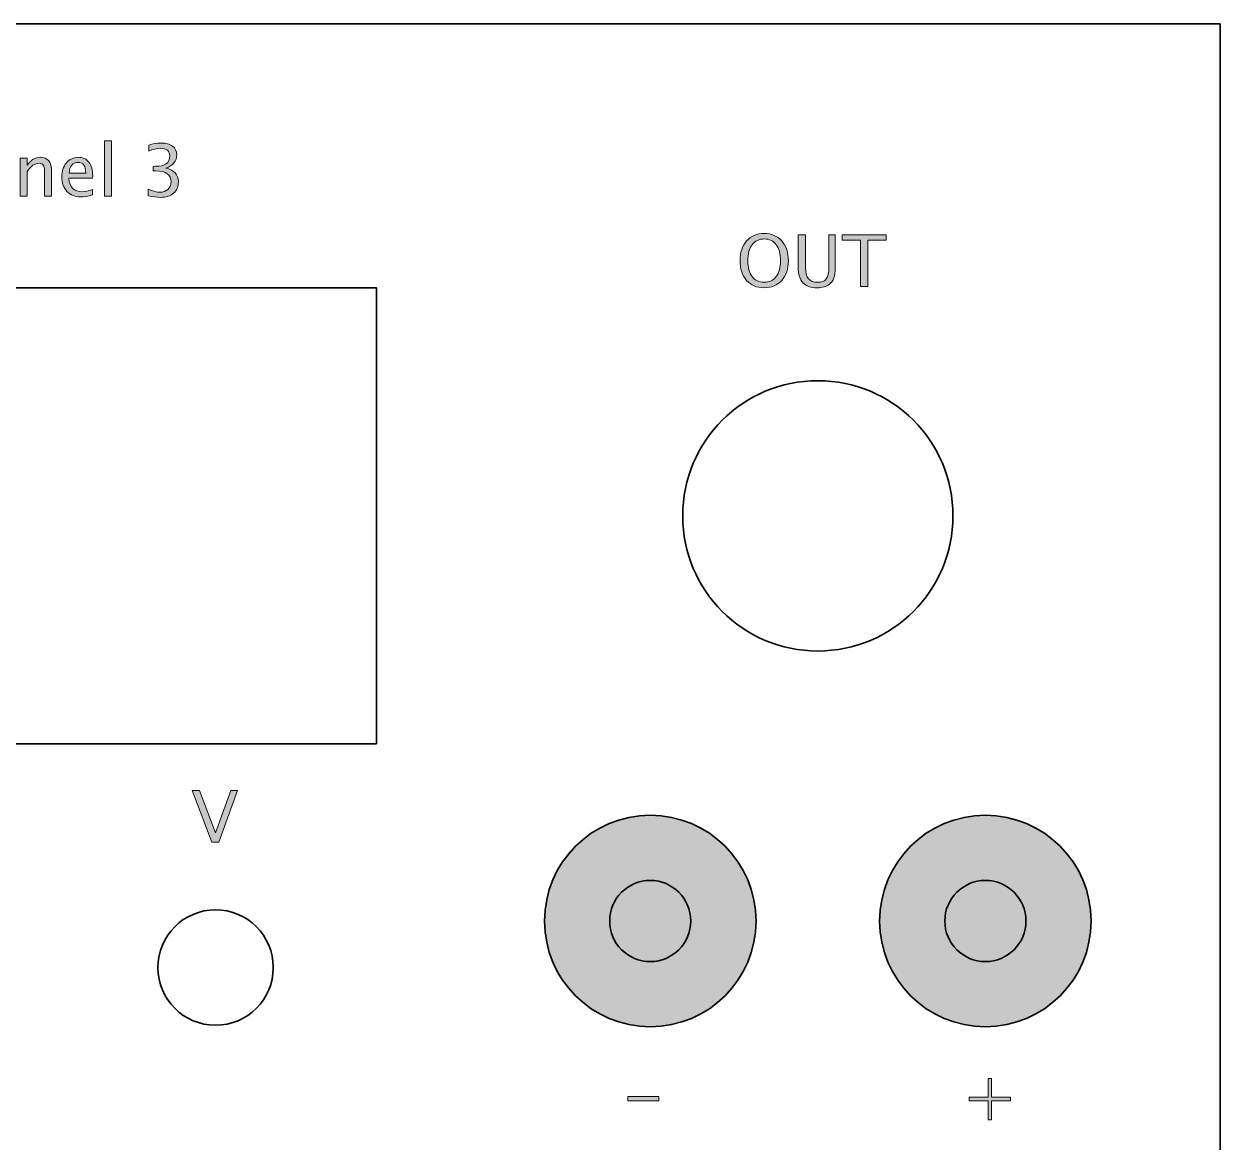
# Model space of a CAD drawing. Header units: inches. Extents: x 4 to 816, y 71 to 806.
# Drawn here: x 338.8 to 406.6, y 651.7 to 715.2 of the extents above; entities that cross this region are included whole.
import ezdxf

# ---------------------------------------------------------------- set-up
doc = ezdxf.new("R2010")
doc.units = ezdxf.units.IN
doc.header["$MEASUREMENT"] = 0
doc.layers.add('Layer 1', color=7, linetype='Continuous')

# ---------------------------------------------------------------- blocks, each defined once
blk = doc.blocks.new('block 9')
at = {"layer": 'Layer 1', "color": 240, "lineweight": 35, "true_color": 0xed1c24}
blk.add_lwpolyline([(23.165, 715.165), (406.63, 715.165), (406.63, 588.621), (23.165, 588.621)], dxfattribs=at)
blk = doc.blocks.new('block 350')
at = {"layer": 'Layer 1', "color": 240, "lineweight": 35, "true_color": 0xed1c24}
blk.add_lwpolyline([(358.76, 674.313), (315.18, 674.313), (315.18, 700.197), (358.76, 700.197), (358.76, 674.313)], dxfattribs=at)
blk = doc.blocks.new('block 352')
at = {"layer": 'Layer 1', "color": 240, "lineweight": 35, "true_color": 0xed1c24}
blk.add_open_spline([(352.903, 661.629), (352.903, 659.821), (351.437, 658.355), (349.629, 658.355), (347.821, 658.355), (346.355, 659.821), (346.355, 661.629), (346.355, 663.437), (347.821, 664.903), (349.629, 664.903), (351.437, 664.903), (352.903, 663.437), (352.903, 661.629)], degree=3, knots=[0, 0, 0, 0, 1, 1, 1, 2, 2, 2, 3, 3, 3, 4, 4, 4, 4], dxfattribs=at)
blk = doc.blocks.new('block 353')
at = {"layer": 'Layer 1', "color": 240, "lineweight": 35, "true_color": 0xed1c24}
blk.add_open_spline([(391.474, 687.255), (391.474, 683.019), (388.04, 679.586), (383.804, 679.586), (379.569, 679.586), (376.135, 683.019), (376.135, 687.255), (376.135, 691.491), (379.569, 694.924), (383.804, 694.924), (388.04, 694.924), (391.474, 691.491), (391.474, 687.255)], degree=3, knots=[0, 0, 0, 0, 1, 1, 1, 2, 2, 2, 3, 3, 3, 4, 4, 4, 4], dxfattribs=at)
blk = doc.blocks.new('block 355')
at = {"layer": 'Layer 1', "true_color": 0x231f20}
h = blk.add_hatch(color=250, dxfattribs=at)
h.dxf.hatch_style = 2
edge = h.paths.add_edge_path()
edge.add_spline(control_points=[(330.656, 705.547), (330.366, 705.398), (330.05, 705.323), (329.708, 705.323), (329.253, 705.323), (328.901, 705.457), (328.652, 705.724), (328.404, 705.991), (328.28, 706.37), (328.28, 706.861), (328.28, 707.351), (328.406, 707.731), (328.659, 708), (328.912, 708.269), (329.269, 708.403), (329.73, 708.403), (329.992, 708.403), (330.299, 708.36), (330.652, 708.274), (330.652, 708.274), (330.652, 707.884), (330.652, 707.884), (330.25, 708.022), (329.94, 708.092), (329.722, 708.092), (329.404, 708.092), (329.158, 707.984), (328.983, 707.769), (328.809, 707.553), (328.722, 707.25), (328.722, 706.857), (328.722, 706.482), (328.815, 706.187), (329.001, 705.971), (329.187, 705.756), (329.442, 705.649), (329.766, 705.649), (330.042, 705.649), (330.338, 705.734), (330.656, 705.904), (330.656, 705.904), (330.656, 705.547), (330.656, 705.547)], knot_values=[0, 0, 0, 0, 1, 1, 1, 2, 2, 2, 3, 3, 3, 4, 4, 4, 5, 5, 5, 6, 6, 6, 7, 7, 7, 8, 8, 8, 9, 9, 9, 10, 10, 10, 11, 11, 11, 12, 12, 12, 13, 13, 13, 14, 14, 14, 14], degree=3, periodic=1)
h = blk.add_hatch(color=250, dxfattribs=at)
h.dxf.hatch_style = 2
edge = h.paths.add_edge_path()
edge.add_spline(control_points=[(331.272, 705.397), (331.272, 705.397), (331.272, 708.526), (331.272, 708.526), (331.272, 708.526), (331.662, 708.526), (331.662, 708.526), (331.662, 708.526), (331.662, 707.144), (331.662, 707.144), (331.868, 707.446), (332.121, 707.596), (332.419, 707.596), (332.607, 707.596), (332.756, 707.537), (332.866, 707.419), (332.976, 707.301), (333.032, 707.142), (333.032, 706.943), (333.032, 706.943), (333.032, 705.397), (333.032, 705.397), (333.032, 705.397), (332.641, 705.397), (332.641, 705.397), (332.641, 705.397), (332.641, 706.815), (332.641, 706.815), (332.641, 706.975), (332.618, 707.089), (332.571, 707.158), (332.524, 707.225), (332.446, 707.259), (332.338, 707.259), (332.099, 707.259), (331.874, 707.103), (331.662, 706.79), (331.662, 706.79), (331.662, 705.397), (331.662, 705.397), (331.662, 705.397), (331.272, 705.397), (331.272, 705.397)], knot_values=[0, 0, 0, 0, 1, 1, 1, 2, 2, 2, 3, 3, 3, 4, 4, 4, 5, 5, 5, 6, 6, 6, 7, 7, 7, 8, 8, 8, 9, 9, 9, 10, 10, 10, 11, 11, 11, 12, 12, 12, 13, 13, 13, 14, 14, 14, 14], degree=3, periodic=1)
h = blk.add_hatch(color=250, dxfattribs=at)
h.dxf.hatch_style = 2
h.paths.add_polyline_path([(343.33, 705.397), (343.33, 708.526), (343.72, 708.526), (343.72, 705.397)])
h = blk.add_hatch(color=250, dxfattribs=at)
h.dxf.hatch_style = 2
edge = h.paths.add_edge_path()
edge.add_spline(control_points=[(345.809, 705.418), (345.809, 705.418), (345.809, 705.785), (345.809, 705.785), (346.088, 705.673), (346.308, 705.617), (346.468, 705.617), (346.657, 705.617), (346.81, 705.671), (346.927, 705.779), (347.044, 705.888), (347.103, 706.03), (347.103, 706.204), (347.103, 706.617), (346.814, 706.823), (346.235, 706.823), (346.235, 706.823), (346.081, 706.823), (346.081, 706.823), (346.081, 706.823), (346.081, 707.085), (346.081, 707.085), (346.081, 707.085), (346.217, 707.087), (346.217, 707.087), (346.76, 707.087), (347.032, 707.278), (347.032, 707.66), (347.032, 707.96), (346.852, 708.109), (346.492, 708.109), (346.299, 708.109), (346.084, 708.054), (345.849, 707.943), (345.849, 707.943), (345.849, 708.286), (345.849, 708.286), (346.08, 708.364), (346.302, 708.403), (346.516, 708.403), (346.808, 708.403), (347.032, 708.345), (347.188, 708.229), (347.344, 708.113), (347.422, 707.944), (347.422, 707.724), (347.422, 707.379), (347.218, 707.133), (346.81, 706.987), (347.283, 706.877), (347.519, 706.618), (347.519, 706.209), (347.519, 705.933), (347.428, 705.716), (347.246, 705.559), (347.063, 705.402), (346.813, 705.323), (346.495, 705.323), (346.314, 705.323), (346.085, 705.355), (345.809, 705.418)], knot_values=[0, 0, 0, 0, 1, 1, 1, 2, 2, 2, 3, 3, 3, 4, 4, 4, 5, 5, 5, 6, 6, 6, 7, 7, 7, 8, 8, 8, 9, 9, 9, 10, 10, 10, 11, 11, 11, 12, 12, 12, 13, 13, 13, 14, 14, 14, 15, 15, 15, 16, 16, 16, 17, 17, 17, 18, 18, 18, 19, 19, 19, 20, 20, 20, 20], degree=3, periodic=1)
h = blk.add_hatch(color=250, dxfattribs=at)
h.dxf.hatch_style = 2
edge = h.paths.add_edge_path()
edge.add_spline(control_points=[(334.9, 705.67), (334.666, 705.455), (334.441, 705.347), (334.225, 705.347), (334.046, 705.347), (333.898, 705.403), (333.781, 705.515), (333.663, 705.626), (333.604, 705.767), (333.604, 705.938), (333.604, 706.173), (333.703, 706.353), (333.901, 706.48), (334.098, 706.606), (334.382, 706.669), (334.752, 706.669), (334.752, 706.669), (334.843, 706.669), (334.843, 706.669), (334.843, 706.669), (334.843, 706.928), (334.843, 706.928), (334.843, 707.178), (334.713, 707.303), (334.452, 707.303), (334.25, 707.303), (334.03, 707.24), (333.79, 707.113), (333.79, 707.113), (333.79, 707.436), (333.79, 707.436), (334.053, 707.543), (334.301, 707.596), (334.534, 707.596), (334.773, 707.596), (334.949, 707.542), (335.063, 707.433), (335.176, 707.324), (335.233, 707.156), (335.233, 706.928), (335.233, 706.928), (335.233, 705.953), (335.233, 705.953), (335.233, 705.73), (335.302, 705.619), (335.439, 705.619), (335.456, 705.619), (335.482, 705.621), (335.515, 705.627), (335.515, 705.627), (335.542, 705.411), (335.542, 705.411), (335.454, 705.368), (335.356, 705.347), (335.249, 705.347), (335.067, 705.347), (334.95, 705.455), (334.9, 705.67)], knot_values=[0, 0, 0, 0, 1, 1, 1, 2, 2, 2, 3, 3, 3, 4, 4, 4, 5, 5, 5, 6, 6, 6, 7, 7, 7, 8, 8, 8, 9, 9, 9, 10, 10, 10, 11, 11, 11, 12, 12, 12, 13, 13, 13, 14, 14, 14, 15, 15, 15, 16, 16, 16, 17, 17, 17, 18, 18, 18, 19, 19, 19, 19], degree=3, periodic=1)
edge = h.paths.add_edge_path()
edge.add_spline(control_points=[(334.843, 705.882), (334.843, 705.882), (334.843, 706.439), (334.843, 706.439), (334.843, 706.439), (334.718, 706.443), (334.718, 706.443), (334.501, 706.443), (334.327, 706.403), (334.194, 706.322), (334.061, 706.241), (333.995, 706.135), (333.995, 706.001), (333.995, 705.907), (334.028, 705.828), (334.094, 705.763), (334.16, 705.699), (334.24, 705.666), (334.335, 705.666), (334.498, 705.666), (334.667, 705.738), (334.843, 705.882)], knot_values=[0, 0, 0, 0, 1, 1, 1, 2, 2, 2, 3, 3, 3, 4, 4, 4, 5, 5, 5, 6, 6, 6, 7, 7, 7, 7], degree=3, periodic=1)
h = blk.add_hatch(color=250, dxfattribs=at)
h.dxf.hatch_style = 2
edge = h.paths.add_edge_path()
edge.add_spline(control_points=[(336.032, 705.397), (336.032, 705.397), (336.032, 707.549), (336.032, 707.549), (336.032, 707.549), (336.422, 707.549), (336.422, 707.549), (336.422, 707.549), (336.422, 707.144), (336.422, 707.144), (336.628, 707.446), (336.881, 707.596), (337.179, 707.596), (337.367, 707.596), (337.516, 707.537), (337.626, 707.419), (337.736, 707.301), (337.791, 707.142), (337.791, 706.943), (337.791, 706.943), (337.791, 705.397), (337.791, 705.397), (337.791, 705.397), (337.401, 705.397), (337.401, 705.397), (337.401, 705.397), (337.401, 706.815), (337.401, 706.815), (337.401, 706.975), (337.378, 707.089), (337.331, 707.158), (337.284, 707.225), (337.206, 707.259), (337.098, 707.259), (336.859, 707.259), (336.634, 707.103), (336.422, 706.79), (336.422, 706.79), (336.422, 705.397), (336.422, 705.397), (336.422, 705.397), (336.032, 705.397), (336.032, 705.397)], knot_values=[0, 0, 0, 0, 1, 1, 1, 2, 2, 2, 3, 3, 3, 4, 4, 4, 5, 5, 5, 6, 6, 6, 7, 7, 7, 8, 8, 8, 9, 9, 9, 10, 10, 10, 11, 11, 11, 12, 12, 12, 13, 13, 13, 14, 14, 14, 14], degree=3, periodic=1)
h = blk.add_hatch(color=250, dxfattribs=at)
h.dxf.hatch_style = 2
edge = h.paths.add_edge_path()
edge.add_spline(control_points=[(338.55, 705.397), (338.55, 705.397), (338.55, 707.549), (338.55, 707.549), (338.55, 707.549), (338.941, 707.549), (338.941, 707.549), (338.941, 707.549), (338.941, 707.144), (338.941, 707.144), (339.147, 707.446), (339.399, 707.596), (339.698, 707.596), (339.885, 707.596), (340.034, 707.537), (340.144, 707.419), (340.255, 707.301), (340.31, 707.142), (340.31, 706.943), (340.31, 706.943), (340.31, 705.397), (340.31, 705.397), (340.31, 705.397), (339.92, 705.397), (339.92, 705.397), (339.92, 705.397), (339.92, 706.815), (339.92, 706.815), (339.92, 706.975), (339.896, 707.089), (339.849, 707.158), (339.802, 707.225), (339.725, 707.259), (339.616, 707.259), (339.377, 707.259), (339.152, 707.103), (338.941, 706.79), (338.941, 706.79), (338.941, 705.397), (338.941, 705.397), (338.941, 705.397), (338.55, 705.397), (338.55, 705.397)], knot_values=[0, 0, 0, 0, 1, 1, 1, 2, 2, 2, 3, 3, 3, 4, 4, 4, 5, 5, 5, 6, 6, 6, 7, 7, 7, 8, 8, 8, 9, 9, 9, 10, 10, 10, 11, 11, 11, 12, 12, 12, 13, 13, 13, 14, 14, 14, 14], degree=3, periodic=1)
h = blk.add_hatch(color=250, dxfattribs=at)
h.dxf.hatch_style = 2
edge = h.paths.add_edge_path()
edge.add_spline(control_points=[(342.646, 705.466), (342.385, 705.387), (342.161, 705.347), (341.975, 705.347), (341.656, 705.347), (341.397, 705.453), (341.198, 705.663), (340.998, 705.874), (340.899, 706.146), (340.899, 706.482), (340.899, 706.808), (340.987, 707.075), (341.163, 707.284), (341.34, 707.492), (341.565, 707.596), (341.84, 707.596), (342.1, 707.596), (342.301, 707.503), (342.443, 707.318), (342.585, 707.132), (342.656, 706.869), (342.656, 706.528), (342.656, 706.528), (342.654, 706.409), (342.654, 706.409), (342.654, 706.409), (341.297, 706.409), (341.297, 706.409), (341.354, 705.899), (341.604, 705.644), (342.048, 705.644), (342.21, 705.644), (342.41, 705.689), (342.646, 705.777), (342.646, 705.777), (342.646, 705.466), (342.646, 705.466)], knot_values=[0, 0, 0, 0, 1, 1, 1, 2, 2, 2, 3, 3, 3, 4, 4, 4, 5, 5, 5, 6, 6, 6, 7, 7, 7, 8, 8, 8, 9, 9, 9, 10, 10, 10, 11, 11, 11, 12, 12, 12, 12], degree=3, periodic=1)
edge = h.paths.add_edge_path()
edge.add_spline(control_points=[(341.315, 706.703), (341.315, 706.703), (342.264, 706.703), (342.264, 706.703), (342.264, 707.103), (342.115, 707.303), (341.816, 707.303), (341.516, 707.303), (341.349, 707.103), (341.315, 706.703)], knot_values=[0, 0, 0, 0, 1, 1, 1, 2, 2, 2, 3, 3, 3, 3], degree=3, periodic=1)
at = {"layer": 'Layer 1', "lineweight": 0}
blk.add_lwpolyline([(343.33, 705.397), (343.33, 708.526), (343.72, 708.526), (343.72, 705.397), (343.33, 705.397)], dxfattribs=at)
for points, knots in [([(330.656, 705.547), (330.366, 705.398), (330.05, 705.323), (329.708, 705.323), (329.253, 705.323), (328.901, 705.457), (328.652, 705.724), (328.404, 705.991), (328.28, 706.37), (328.28, 706.861), (328.28, 707.351), (328.406, 707.731), (328.659, 708), (328.912, 708.269), (329.269, 708.403), (329.73, 708.403), (329.992, 708.403), (330.299, 708.36), (330.652, 708.274), (330.652, 708.274), (330.652, 707.884), (330.652, 707.884), (330.25, 708.022), (329.94, 708.092), (329.722, 708.092), (329.404, 708.092), (329.158, 707.984), (328.983, 707.769), (328.809, 707.553), (328.722, 707.25), (328.722, 706.857), (328.722, 706.482), (328.815, 706.187), (329.001, 705.971), (329.187, 705.756), (329.442, 705.649), (329.766, 705.649), (330.042, 705.649), (330.338, 705.734), (330.656, 705.904), (330.656, 705.904), (330.656, 705.547), (330.656, 705.547)], [0, 0, 0, 0, 1, 1, 1, 2, 2, 2, 3, 3, 3, 4, 4, 4, 5, 5, 5, 6, 6, 6, 7, 7, 7, 8, 8, 8, 9, 9, 9, 10, 10, 10, 11, 11, 11, 12, 12, 12, 13, 13, 13, 14, 14, 14, 14]), ([(331.272, 705.397), (331.272, 705.397), (331.272, 708.526), (331.272, 708.526), (331.272, 708.526), (331.662, 708.526), (331.662, 708.526), (331.662, 708.526), (331.662, 707.144), (331.662, 707.144), (331.868, 707.446), (332.121, 707.596), (332.419, 707.596), (332.607, 707.596), (332.756, 707.537), (332.866, 707.419), (332.976, 707.301), (333.032, 707.142), (333.032, 706.943), (333.032, 706.943), (333.032, 705.397), (333.032, 705.397), (333.032, 705.397), (332.641, 705.397), (332.641, 705.397), (332.641, 705.397), (332.641, 706.815), (332.641, 706.815), (332.641, 706.975), (332.618, 707.089), (332.571, 707.158), (332.524, 707.225), (332.446, 707.259), (332.338, 707.259), (332.099, 707.259), (331.874, 707.103), (331.662, 706.79), (331.662, 706.79), (331.662, 705.397), (331.662, 705.397), (331.662, 705.397), (331.272, 705.397), (331.272, 705.397)], [0, 0, 0, 0, 1, 1, 1, 2, 2, 2, 3, 3, 3, 4, 4, 4, 5, 5, 5, 6, 6, 6, 7, 7, 7, 8, 8, 8, 9, 9, 9, 10, 10, 10, 11, 11, 11, 12, 12, 12, 13, 13, 13, 14, 14, 14, 14]), ([(345.809, 705.418), (345.809, 705.418), (345.809, 705.785), (345.809, 705.785), (346.088, 705.673), (346.308, 705.617), (346.468, 705.617), (346.657, 705.617), (346.81, 705.671), (346.927, 705.779), (347.044, 705.888), (347.103, 706.03), (347.103, 706.204), (347.103, 706.617), (346.814, 706.823), (346.235, 706.823), (346.235, 706.823), (346.081, 706.823), (346.081, 706.823), (346.081, 706.823), (346.081, 707.085), (346.081, 707.085), (346.081, 707.085), (346.217, 707.087), (346.217, 707.087), (346.76, 707.087), (347.032, 707.278), (347.032, 707.66), (347.032, 707.96), (346.852, 708.109), (346.492, 708.109), (346.299, 708.109), (346.084, 708.054), (345.849, 707.943), (345.849, 707.943), (345.849, 708.286), (345.849, 708.286), (346.08, 708.364), (346.302, 708.403), (346.516, 708.403), (346.808, 708.403), (347.032, 708.345), (347.188, 708.229), (347.344, 708.113), (347.422, 707.944), (347.422, 707.724), (347.422, 707.379), (347.218, 707.133), (346.81, 706.987), (347.283, 706.877), (347.519, 706.618), (347.519, 706.209), (347.519, 705.933), (347.428, 705.716), (347.246, 705.559), (347.063, 705.402), (346.813, 705.323), (346.495, 705.323), (346.314, 705.323), (346.085, 705.355), (345.809, 705.418)], [0, 0, 0, 0, 1, 1, 1, 2, 2, 2, 3, 3, 3, 4, 4, 4, 5, 5, 5, 6, 6, 6, 7, 7, 7, 8, 8, 8, 9, 9, 9, 10, 10, 10, 11, 11, 11, 12, 12, 12, 13, 13, 13, 14, 14, 14, 15, 15, 15, 16, 16, 16, 17, 17, 17, 18, 18, 18, 19, 19, 19, 20, 20, 20, 20]), ([(334.9, 705.67), (334.666, 705.455), (334.441, 705.347), (334.225, 705.347), (334.046, 705.347), (333.898, 705.403), (333.781, 705.515), (333.663, 705.626), (333.604, 705.767), (333.604, 705.938), (333.604, 706.173), (333.703, 706.353), (333.901, 706.48), (334.098, 706.606), (334.382, 706.669), (334.752, 706.669), (334.752, 706.669), (334.843, 706.669), (334.843, 706.669), (334.843, 706.669), (334.843, 706.928), (334.843, 706.928), (334.843, 707.178), (334.713, 707.303), (334.452, 707.303), (334.25, 707.303), (334.03, 707.24), (333.79, 707.113), (333.79, 707.113), (333.79, 707.436), (333.79, 707.436), (334.053, 707.543), (334.301, 707.596), (334.534, 707.596), (334.773, 707.596), (334.949, 707.542), (335.063, 707.433), (335.176, 707.324), (335.233, 707.156), (335.233, 706.928), (335.233, 706.928), (335.233, 705.953), (335.233, 705.953), (335.233, 705.73), (335.302, 705.619), (335.439, 705.619), (335.456, 705.619), (335.482, 705.621), (335.515, 705.627), (335.515, 705.627), (335.542, 705.411), (335.542, 705.411), (335.454, 705.368), (335.356, 705.347), (335.249, 705.347), (335.067, 705.347), (334.95, 705.455), (334.9, 705.67)], [0, 0, 0, 0, 1, 1, 1, 2, 2, 2, 3, 3, 3, 4, 4, 4, 5, 5, 5, 6, 6, 6, 7, 7, 7, 8, 8, 8, 9, 9, 9, 10, 10, 10, 11, 11, 11, 12, 12, 12, 13, 13, 13, 14, 14, 14, 15, 15, 15, 16, 16, 16, 17, 17, 17, 18, 18, 18, 19, 19, 19, 19]), ([(336.032, 705.397), (336.032, 705.397), (336.032, 707.549), (336.032, 707.549), (336.032, 707.549), (336.422, 707.549), (336.422, 707.549), (336.422, 707.549), (336.422, 707.144), (336.422, 707.144), (336.628, 707.446), (336.881, 707.596), (337.179, 707.596), (337.367, 707.596), (337.516, 707.537), (337.626, 707.419), (337.736, 707.301), (337.791, 707.142), (337.791, 706.943), (337.791, 706.943), (337.791, 705.397), (337.791, 705.397), (337.791, 705.397), (337.401, 705.397), (337.401, 705.397), (337.401, 705.397), (337.401, 706.815), (337.401, 706.815), (337.401, 706.975), (337.378, 707.089), (337.331, 707.158), (337.284, 707.225), (337.206, 707.259), (337.098, 707.259), (336.859, 707.259), (336.634, 707.103), (336.422, 706.79), (336.422, 706.79), (336.422, 705.397), (336.422, 705.397), (336.422, 705.397), (336.032, 705.397), (336.032, 705.397)], [0, 0, 0, 0, 1, 1, 1, 2, 2, 2, 3, 3, 3, 4, 4, 4, 5, 5, 5, 6, 6, 6, 7, 7, 7, 8, 8, 8, 9, 9, 9, 10, 10, 10, 11, 11, 11, 12, 12, 12, 13, 13, 13, 14, 14, 14, 14]), ([(338.55, 705.397), (338.55, 705.397), (338.55, 707.549), (338.55, 707.549), (338.55, 707.549), (338.941, 707.549), (338.941, 707.549), (338.941, 707.549), (338.941, 707.144), (338.941, 707.144), (339.147, 707.446), (339.399, 707.596), (339.698, 707.596), (339.885, 707.596), (340.034, 707.537), (340.144, 707.419), (340.255, 707.301), (340.31, 707.142), (340.31, 706.943), (340.31, 706.943), (340.31, 705.397), (340.31, 705.397), (340.31, 705.397), (339.92, 705.397), (339.92, 705.397), (339.92, 705.397), (339.92, 706.815), (339.92, 706.815), (339.92, 706.975), (339.896, 707.089), (339.849, 707.158), (339.802, 707.225), (339.725, 707.259), (339.616, 707.259), (339.377, 707.259), (339.152, 707.103), (338.941, 706.79), (338.941, 706.79), (338.941, 705.397), (338.941, 705.397), (338.941, 705.397), (338.55, 705.397), (338.55, 705.397)], [0, 0, 0, 0, 1, 1, 1, 2, 2, 2, 3, 3, 3, 4, 4, 4, 5, 5, 5, 6, 6, 6, 7, 7, 7, 8, 8, 8, 9, 9, 9, 10, 10, 10, 11, 11, 11, 12, 12, 12, 13, 13, 13, 14, 14, 14, 14]), ([(342.646, 705.466), (342.385, 705.387), (342.161, 705.347), (341.975, 705.347), (341.656, 705.347), (341.397, 705.453), (341.198, 705.663), (340.998, 705.874), (340.899, 706.146), (340.899, 706.482), (340.899, 706.808), (340.987, 707.075), (341.163, 707.284), (341.34, 707.492), (341.565, 707.596), (341.84, 707.596), (342.1, 707.596), (342.301, 707.503), (342.443, 707.318), (342.585, 707.132), (342.656, 706.869), (342.656, 706.528), (342.656, 706.528), (342.654, 706.409), (342.654, 706.409), (342.654, 706.409), (341.297, 706.409), (341.297, 706.409), (341.354, 705.899), (341.604, 705.644), (342.048, 705.644), (342.21, 705.644), (342.41, 705.689), (342.646, 705.777), (342.646, 705.777), (342.646, 705.466), (342.646, 705.466)], [0, 0, 0, 0, 1, 1, 1, 2, 2, 2, 3, 3, 3, 4, 4, 4, 5, 5, 5, 6, 6, 6, 7, 7, 7, 8, 8, 8, 9, 9, 9, 10, 10, 10, 11, 11, 11, 12, 12, 12, 12]), ([(341.315, 706.703), (341.315, 706.703), (342.264, 706.703), (342.264, 706.703), (342.264, 707.103), (342.115, 707.303), (341.816, 707.303), (341.516, 707.303), (341.349, 707.103), (341.315, 706.703)], [0, 0, 0, 0, 1, 1, 1, 2, 2, 2, 3, 3, 3, 3]), ([(334.843, 705.882), (334.843, 705.882), (334.843, 706.439), (334.843, 706.439), (334.843, 706.439), (334.718, 706.443), (334.718, 706.443), (334.501, 706.443), (334.327, 706.403), (334.194, 706.322), (334.061, 706.241), (333.995, 706.135), (333.995, 706.001), (333.995, 705.907), (334.028, 705.828), (334.094, 705.763), (334.16, 705.699), (334.24, 705.666), (334.335, 705.666), (334.498, 705.666), (334.667, 705.738), (334.843, 705.882)], [0, 0, 0, 0, 1, 1, 1, 2, 2, 2, 3, 3, 3, 4, 4, 4, 5, 5, 5, 6, 6, 6, 7, 7, 7, 7])]:
    blk.add_open_spline(points, degree=3, knots=knots, dxfattribs=at)
blk = doc.blocks.new('block 354')
at = {"layer": 'Layer 1'}
blk.add_blockref('block 355', (0, 0), dxfattribs=at)
blk = doc.blocks.new('block 361')
at = {"layer": 'Layer 1', "true_color": 0x231f20}
h = blk.add_hatch(color=250, dxfattribs=at)
h.dxf.hatch_style = 2
edge = h.paths.add_edge_path()
edge.add_spline(control_points=[(380.762, 700.195), (380.345, 700.195), (380.013, 700.335), (379.764, 700.615), (379.515, 700.894), (379.39, 701.267), (379.39, 701.735), (379.39, 702.203), (379.515, 702.576), (379.764, 702.856), (380.013, 703.135), (380.345, 703.275), (380.762, 703.275), (381.178, 703.275), (381.511, 703.135), (381.759, 702.856), (382.008, 702.576), (382.133, 702.203), (382.133, 701.735), (382.133, 701.267), (382.008, 700.894), (381.759, 700.615), (381.511, 700.335), (381.178, 700.195), (380.762, 700.195)], knot_values=[0, 0, 0, 0, 1, 1, 1, 2, 2, 2, 3, 3, 3, 4, 4, 4, 5, 5, 5, 6, 6, 6, 7, 7, 7, 8, 8, 8, 8], degree=3, periodic=1)
edge = h.paths.add_edge_path()
edge.add_spline(control_points=[(380.762, 700.506), (381.054, 700.506), (381.281, 700.615), (381.445, 700.832), (381.609, 701.05), (381.691, 701.352), (381.691, 701.739), (381.691, 702.124), (381.609, 702.424), (381.445, 702.64), (381.281, 702.856), (381.054, 702.964), (380.762, 702.964), (380.47, 702.964), (380.242, 702.856), (380.078, 702.64), (379.914, 702.424), (379.832, 702.124), (379.832, 701.739), (379.832, 701.352), (379.914, 701.05), (380.078, 700.832), (380.242, 700.615), (380.47, 700.506), (380.762, 700.506)], knot_values=[0, 0, 0, 0, 1, 1, 1, 2, 2, 2, 3, 3, 3, 4, 4, 4, 5, 5, 5, 6, 6, 6, 7, 7, 7, 8, 8, 8, 8], degree=3, periodic=1)
h = blk.add_hatch(color=250, dxfattribs=at)
h.dxf.hatch_style = 2
edge = h.paths.add_edge_path()
edge.add_spline(control_points=[(382.692, 703.202), (382.692, 703.202), (383.108, 703.202), (383.108, 703.202), (383.108, 703.202), (383.108, 701.351), (383.108, 701.351), (383.108, 701.056), (383.162, 700.842), (383.271, 700.708), (383.38, 700.574), (383.553, 700.506), (383.791, 700.506), (384.023, 700.506), (384.187, 700.569), (384.284, 700.696), (384.381, 700.822), (384.43, 701.036), (384.43, 701.337), (384.43, 701.337), (384.43, 703.202), (384.43, 703.202), (384.43, 703.202), (384.796, 703.202), (384.796, 703.202), (384.796, 703.202), (384.796, 701.343), (384.796, 701.343), (384.796, 701.087), (384.771, 700.89), (384.721, 700.752), (384.671, 700.615), (384.58, 700.494), (384.45, 700.39), (384.286, 700.26), (384.06, 700.195), (383.774, 700.195), (383.403, 700.195), (383.129, 700.289), (382.954, 700.477), (382.779, 700.664), (382.692, 700.957), (382.692, 701.355), (382.692, 701.355), (382.692, 703.202), (382.692, 703.202)], knot_values=[0, 0, 0, 0, 1, 1, 1, 2, 2, 2, 3, 3, 3, 4, 4, 4, 5, 5, 5, 6, 6, 6, 7, 7, 7, 8, 8, 8, 9, 9, 9, 10, 10, 10, 11, 11, 11, 12, 12, 12, 13, 13, 13, 14, 14, 14, 15, 15, 15, 15], degree=3, periodic=1)
h = blk.add_hatch(color=250, dxfattribs=at)
h.dxf.hatch_style = 2
h.paths.add_polyline_path([(386.225, 700.269), (386.225, 702.89), (385.185, 702.89), (385.185, 703.202), (387.681, 703.202), (387.681, 702.89), (386.641, 702.89), (386.641, 700.269)])
at = {"layer": 'Layer 1', "lineweight": 0}
blk.add_lwpolyline([(386.225, 700.269), (386.225, 702.89), (385.185, 702.89), (385.185, 703.202), (387.681, 703.202), (387.681, 702.89), (386.641, 702.89), (386.641, 700.269), (386.225, 700.269)], dxfattribs=at)
for points, knots in [([(380.762, 700.195), (380.345, 700.195), (380.013, 700.335), (379.764, 700.615), (379.515, 700.894), (379.39, 701.267), (379.39, 701.735), (379.39, 702.203), (379.515, 702.576), (379.764, 702.856), (380.013, 703.135), (380.345, 703.275), (380.762, 703.275), (381.178, 703.275), (381.511, 703.135), (381.759, 702.856), (382.008, 702.576), (382.133, 702.203), (382.133, 701.735), (382.133, 701.267), (382.008, 700.894), (381.759, 700.615), (381.511, 700.335), (381.178, 700.195), (380.762, 700.195)], [0, 0, 0, 0, 1, 1, 1, 2, 2, 2, 3, 3, 3, 4, 4, 4, 5, 5, 5, 6, 6, 6, 7, 7, 7, 8, 8, 8, 8]), ([(380.762, 700.506), (381.054, 700.506), (381.281, 700.615), (381.445, 700.832), (381.609, 701.05), (381.691, 701.352), (381.691, 701.739), (381.691, 702.124), (381.609, 702.424), (381.445, 702.64), (381.281, 702.856), (381.054, 702.964), (380.762, 702.964), (380.47, 702.964), (380.242, 702.856), (380.078, 702.64), (379.914, 702.424), (379.832, 702.124), (379.832, 701.739), (379.832, 701.352), (379.914, 701.05), (380.078, 700.832), (380.242, 700.615), (380.47, 700.506), (380.762, 700.506)], [0, 0, 0, 0, 1, 1, 1, 2, 2, 2, 3, 3, 3, 4, 4, 4, 5, 5, 5, 6, 6, 6, 7, 7, 7, 8, 8, 8, 8]), ([(382.692, 703.202), (382.692, 703.202), (383.108, 703.202), (383.108, 703.202), (383.108, 703.202), (383.108, 701.351), (383.108, 701.351), (383.108, 701.056), (383.162, 700.842), (383.271, 700.708), (383.38, 700.574), (383.553, 700.506), (383.791, 700.506), (384.023, 700.506), (384.187, 700.569), (384.284, 700.696), (384.381, 700.822), (384.43, 701.036), (384.43, 701.337), (384.43, 701.337), (384.43, 703.202), (384.43, 703.202), (384.43, 703.202), (384.796, 703.202), (384.796, 703.202), (384.796, 703.202), (384.796, 701.343), (384.796, 701.343), (384.796, 701.087), (384.771, 700.89), (384.721, 700.752), (384.671, 700.615), (384.58, 700.494), (384.45, 700.39), (384.286, 700.26), (384.06, 700.195), (383.774, 700.195), (383.403, 700.195), (383.129, 700.289), (382.954, 700.477), (382.779, 700.664), (382.692, 700.957), (382.692, 701.355), (382.692, 701.355), (382.692, 703.202), (382.692, 703.202)], [0, 0, 0, 0, 1, 1, 1, 2, 2, 2, 3, 3, 3, 4, 4, 4, 5, 5, 5, 6, 6, 6, 7, 7, 7, 8, 8, 8, 9, 9, 9, 10, 10, 10, 11, 11, 11, 12, 12, 12, 13, 13, 13, 14, 14, 14, 15, 15, 15, 15])]:
    blk.add_open_spline(points, degree=3, knots=knots, dxfattribs=at)
blk = doc.blocks.new('block 360')
at = {"layer": 'Layer 1'}
blk.add_blockref('block 361', (0, 0), dxfattribs=at)
blk = doc.blocks.new('block 365')
at = {"layer": 'Layer 1', "true_color": 0x231f20}
h = blk.add_hatch(color=250, dxfattribs=at)
h.dxf.hatch_style = 2
h.paths.add_polyline_path([(349.413, 668.734), (348.305, 671.667), (348.72, 671.667), (349.627, 669.266), (350.504, 671.667), (350.869, 671.667), (349.805, 668.734)])
at = {"layer": 'Layer 1', "lineweight": 0}
blk.add_lwpolyline([(349.413, 668.734), (348.305, 671.667), (348.72, 671.667), (349.627, 669.266), (350.504, 671.667), (350.869, 671.667), (349.805, 668.734), (349.413, 668.734)], dxfattribs=at)
blk = doc.blocks.new('block 364')
at = {"layer": 'Layer 1'}
blk.add_blockref('block 365', (0, 0), dxfattribs=at)
blk = doc.blocks.new('block 349')
at = {"layer": 'Layer 1'}
for name in ['block 354', 'block 360', 'block 350', 'block 353', 'block 364', 'block 352']:
    blk.add_blockref(name, (0, 0), dxfattribs=at)
blk = doc.blocks.new('block 422')
at = {"layer": 'Layer 1', "color": 140, "lineweight": 35, "true_color": 0x00adef}
blk.add_open_spline([(376.597, 664.268), (376.597, 662.997), (375.567, 661.967), (374.296, 661.967), (373.026, 661.967), (371.995, 662.997), (371.995, 664.268), (371.995, 665.539), (373.026, 666.569), (374.296, 666.569), (375.567, 666.569), (376.597, 665.539), (376.597, 664.268)], degree=3, knots=[0, 0, 0, 0, 1, 1, 1, 2, 2, 2, 3, 3, 3, 4, 4, 4, 4], dxfattribs=at)
blk = doc.blocks.new('block 423')
at = {"layer": 'Layer 1', "color": 140, "lineweight": 35, "true_color": 0x00adef}
blk.add_open_spline([(395.613, 664.268), (395.613, 662.997), (394.583, 661.967), (393.312, 661.967), (392.042, 661.967), (391.012, 662.997), (391.012, 664.268), (391.012, 665.539), (392.042, 666.569), (393.312, 666.569), (394.583, 666.569), (395.613, 665.539), (395.613, 664.268)], degree=3, knots=[0, 0, 0, 0, 1, 1, 1, 2, 2, 2, 3, 3, 3, 4, 4, 4, 4], dxfattribs=at)
blk = doc.blocks.new('block 425')
at = {"layer": 'Layer 1', "true_color": 0x231f20}
h = blk.add_hatch(color=250, dxfattribs=at)
h.dxf.hatch_style = 2
h.paths.add_polyline_path([(373.016, 654.067), (373.016, 654.308), (374.775, 654.308), (374.775, 654.067)])
at = {"layer": 'Layer 1', "lineweight": 0}
blk.add_lwpolyline([(373.016, 654.067), (373.016, 654.308), (374.775, 654.308), (374.775, 654.067), (373.016, 654.067)], dxfattribs=at)
blk = doc.blocks.new('block 424')
at = {"layer": 'Layer 1'}
blk.add_blockref('block 425', (0, 0), dxfattribs=at)
blk = doc.blocks.new('block 427')
at = {"layer": 'Layer 1', "true_color": 0x231f20}
h = blk.add_hatch(color=250, dxfattribs=at)
h.dxf.hatch_style = 2
h.paths.add_polyline_path([(393.463, 652.991), (393.463, 654.067), (392.387, 654.067), (392.387, 654.265), (393.463, 654.265), (393.463, 655.339), (393.662, 655.339), (393.662, 654.265), (394.736, 654.265), (394.736, 654.067), (393.662, 654.067), (393.662, 652.991)])
at = {"layer": 'Layer 1', "lineweight": 0}
blk.add_lwpolyline([(393.463, 652.991), (393.463, 654.067), (392.387, 654.067), (392.387, 654.265), (393.463, 654.265), (393.463, 655.339), (393.662, 655.339), (393.662, 654.265), (394.736, 654.265), (394.736, 654.067), (393.662, 654.067), (393.662, 652.991), (393.463, 652.991)], dxfattribs=at)
blk = doc.blocks.new('block 426')
at = {"layer": 'Layer 1'}
blk.add_blockref('block 427', (0, 0), dxfattribs=at)

msp = doc.modelspace()

# ---------------------------------------------------------------- hatches: boundary and pattern name
at = {"layer": 'Layer 1', "true_color": 0x000000}
h = msp.add_hatch(color=18, dxfattribs=at)
h.dxf.hatch_style = 2
edge = h.paths.add_edge_path()
edge.add_spline(control_points=[(380.296, 664.268), (380.296, 660.954), (377.61, 658.268), (374.296, 658.268), (370.983, 658.268), (368.296, 660.954), (368.296, 664.268), (368.296, 667.582), (370.983, 670.268), (374.296, 670.268), (377.61, 670.268), (380.296, 667.582), (380.296, 664.268)], knot_values=[0, 0, 0, 0, 1, 1, 1, 2, 2, 2, 3, 3, 3, 4, 4, 4, 4], degree=3, periodic=1)
h = msp.add_hatch(color=18, dxfattribs=at)
h.dxf.hatch_style = 2
edge = h.paths.add_edge_path()
edge.add_spline(control_points=[(399.312, 664.268), (399.312, 660.954), (396.626, 658.268), (393.312, 658.268), (389.999, 658.268), (387.312, 660.954), (387.312, 664.268), (387.312, 667.582), (389.999, 670.268), (393.312, 670.268), (396.626, 670.268), (399.312, 667.582), (399.312, 664.268)], knot_values=[0, 0, 0, 0, 1, 1, 1, 2, 2, 2, 3, 3, 3, 4, 4, 4, 4], degree=3, periodic=1)

# ---------------------------------------------------------------- linework, layer by layer
at = {"layer": 'Layer 1', "color": 240, "lineweight": 35, "true_color": 0xed1c24}
for points in [[(380.296, 664.268), (380.296, 660.954), (377.61, 658.268), (374.296, 658.268), (370.983, 658.268), (368.296, 660.954), (368.296, 664.268), (368.296, 667.582), (370.983, 670.268), (374.296, 670.268), (377.61, 670.268), (380.296, 667.582), (380.296, 664.268)], [(399.312, 664.268), (399.312, 660.954), (396.626, 658.268), (393.312, 658.268), (389.999, 658.268), (387.312, 660.954), (387.312, 664.268), (387.312, 667.582), (389.999, 670.268), (393.312, 670.268), (396.626, 670.268), (399.312, 667.582), (399.312, 664.268)]]:
    msp.add_open_spline(points, degree=3, knots=[0, 0, 0, 0, 1, 1, 1, 2, 2, 2, 3, 3, 3, 4, 4, 4, 4], dxfattribs=at)

# ---------------------------------------------------------------- block references
at = {"layer": 'Layer 1'}
for name in ['block 9', 'block 349', 'block 422', 'block 423', 'block 426', 'block 424']:
    msp.add_blockref(name, (0, 0), dxfattribs=at)

doc.saveas('drawing.dxf')
